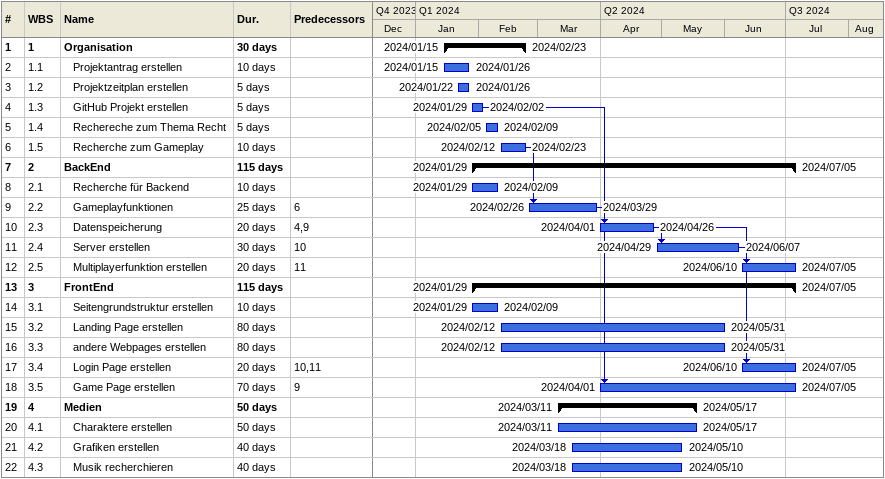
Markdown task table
| ID | WBS | Task | Duration | Start | Finish | Predecessors |
|---|---|---|---|---|---|---|
| 1 | 1 | **Organisation** | 30d | 2024-01-15 | 2024-02-23 |  |
| 2 | 1.1 | Projektantrag erstellen | 10d | 2024-01-15 | 2024-01-26 |  |
| 3 | 1.2 | Projektzeitplan erstellen | 5d | 2024-01-22 | 2024-01-26 |  |
| 4 | 1.3 | GitHub Projekt erstellen | 5d | 2024-01-29 | 2024-02-02 |  |
| 5 | 1.4 | Rechereche zum Thema Recht | 5d | 2024-02-05 | 2024-02-09 |  |
| 6 | 1.5 | Recherche zum Gameplay | 10d | 2024-02-12 | 2024-02-23 |  |
| 7 | 2 | **BackEnd** | 115d | 2024-01-29 | 2024-07-05 |  |
| 8 | 2.1 | Recherche für Backend | 10d | 2024-01-29 | 2024-02-09 |  |
| 9 | 2.2 | Gameplayfunktionen | 25d | 2024-02-26 | 2024-03-29 | 6 |
| 10 | 2.3 | Datenspeicherung | 20d | 2024-04-01 | 2024-04-26 | 4, 9 |
| 11 | 2.4 | Server erstellen | 30d | 2024-04-29 | 2024-06-07 | 10 |
| 12 | 2.5 | Multiplayerfunktion erstellen | 20d | 2024-06-10 | 2024-07-05 | 11 |
| 13 | 3 | **FrontEnd** | 115d | 2024-01-29 | 2024-07-05 |  |
| 14 | 3.1 | Seitengrundstruktur erstellen | 10d | 2024-01-29 | 2024-02-09 |  |
| 15 | 3.2 | Landing Page erstellen | 80d | 2024-02-12 | 2024-05-31 |  |
| 16 | 3.3 | andere Webpages erstellen | 80d | 2024-02-12 | 2024-05-31 |  |
| 17 | 3.4 | Login Page erstellen | 20d | 2024-06-10 | 2024-07-05 | 10, 11 |
| 18 | 3.5 | Game Page erstellen | 70d | 2024-04-01 | 2024-07-05 | 9 |
| 19 | 4 | **Medien** | 50d | 2024-03-11 | 2024-05-17 |  |
| 20 | 4.1 | Charaktere erstellen | 50d | 2024-03-11 | 2024-05-17 |  |
| 21 | 4.2 | Grafiken erstellen | 40d | 2024-03-18 | 2024-05-10 |  |
| 22 | 4.3 | Musik recherchieren | 40d | 2024-03-18 | 2024-05-10 |  |
